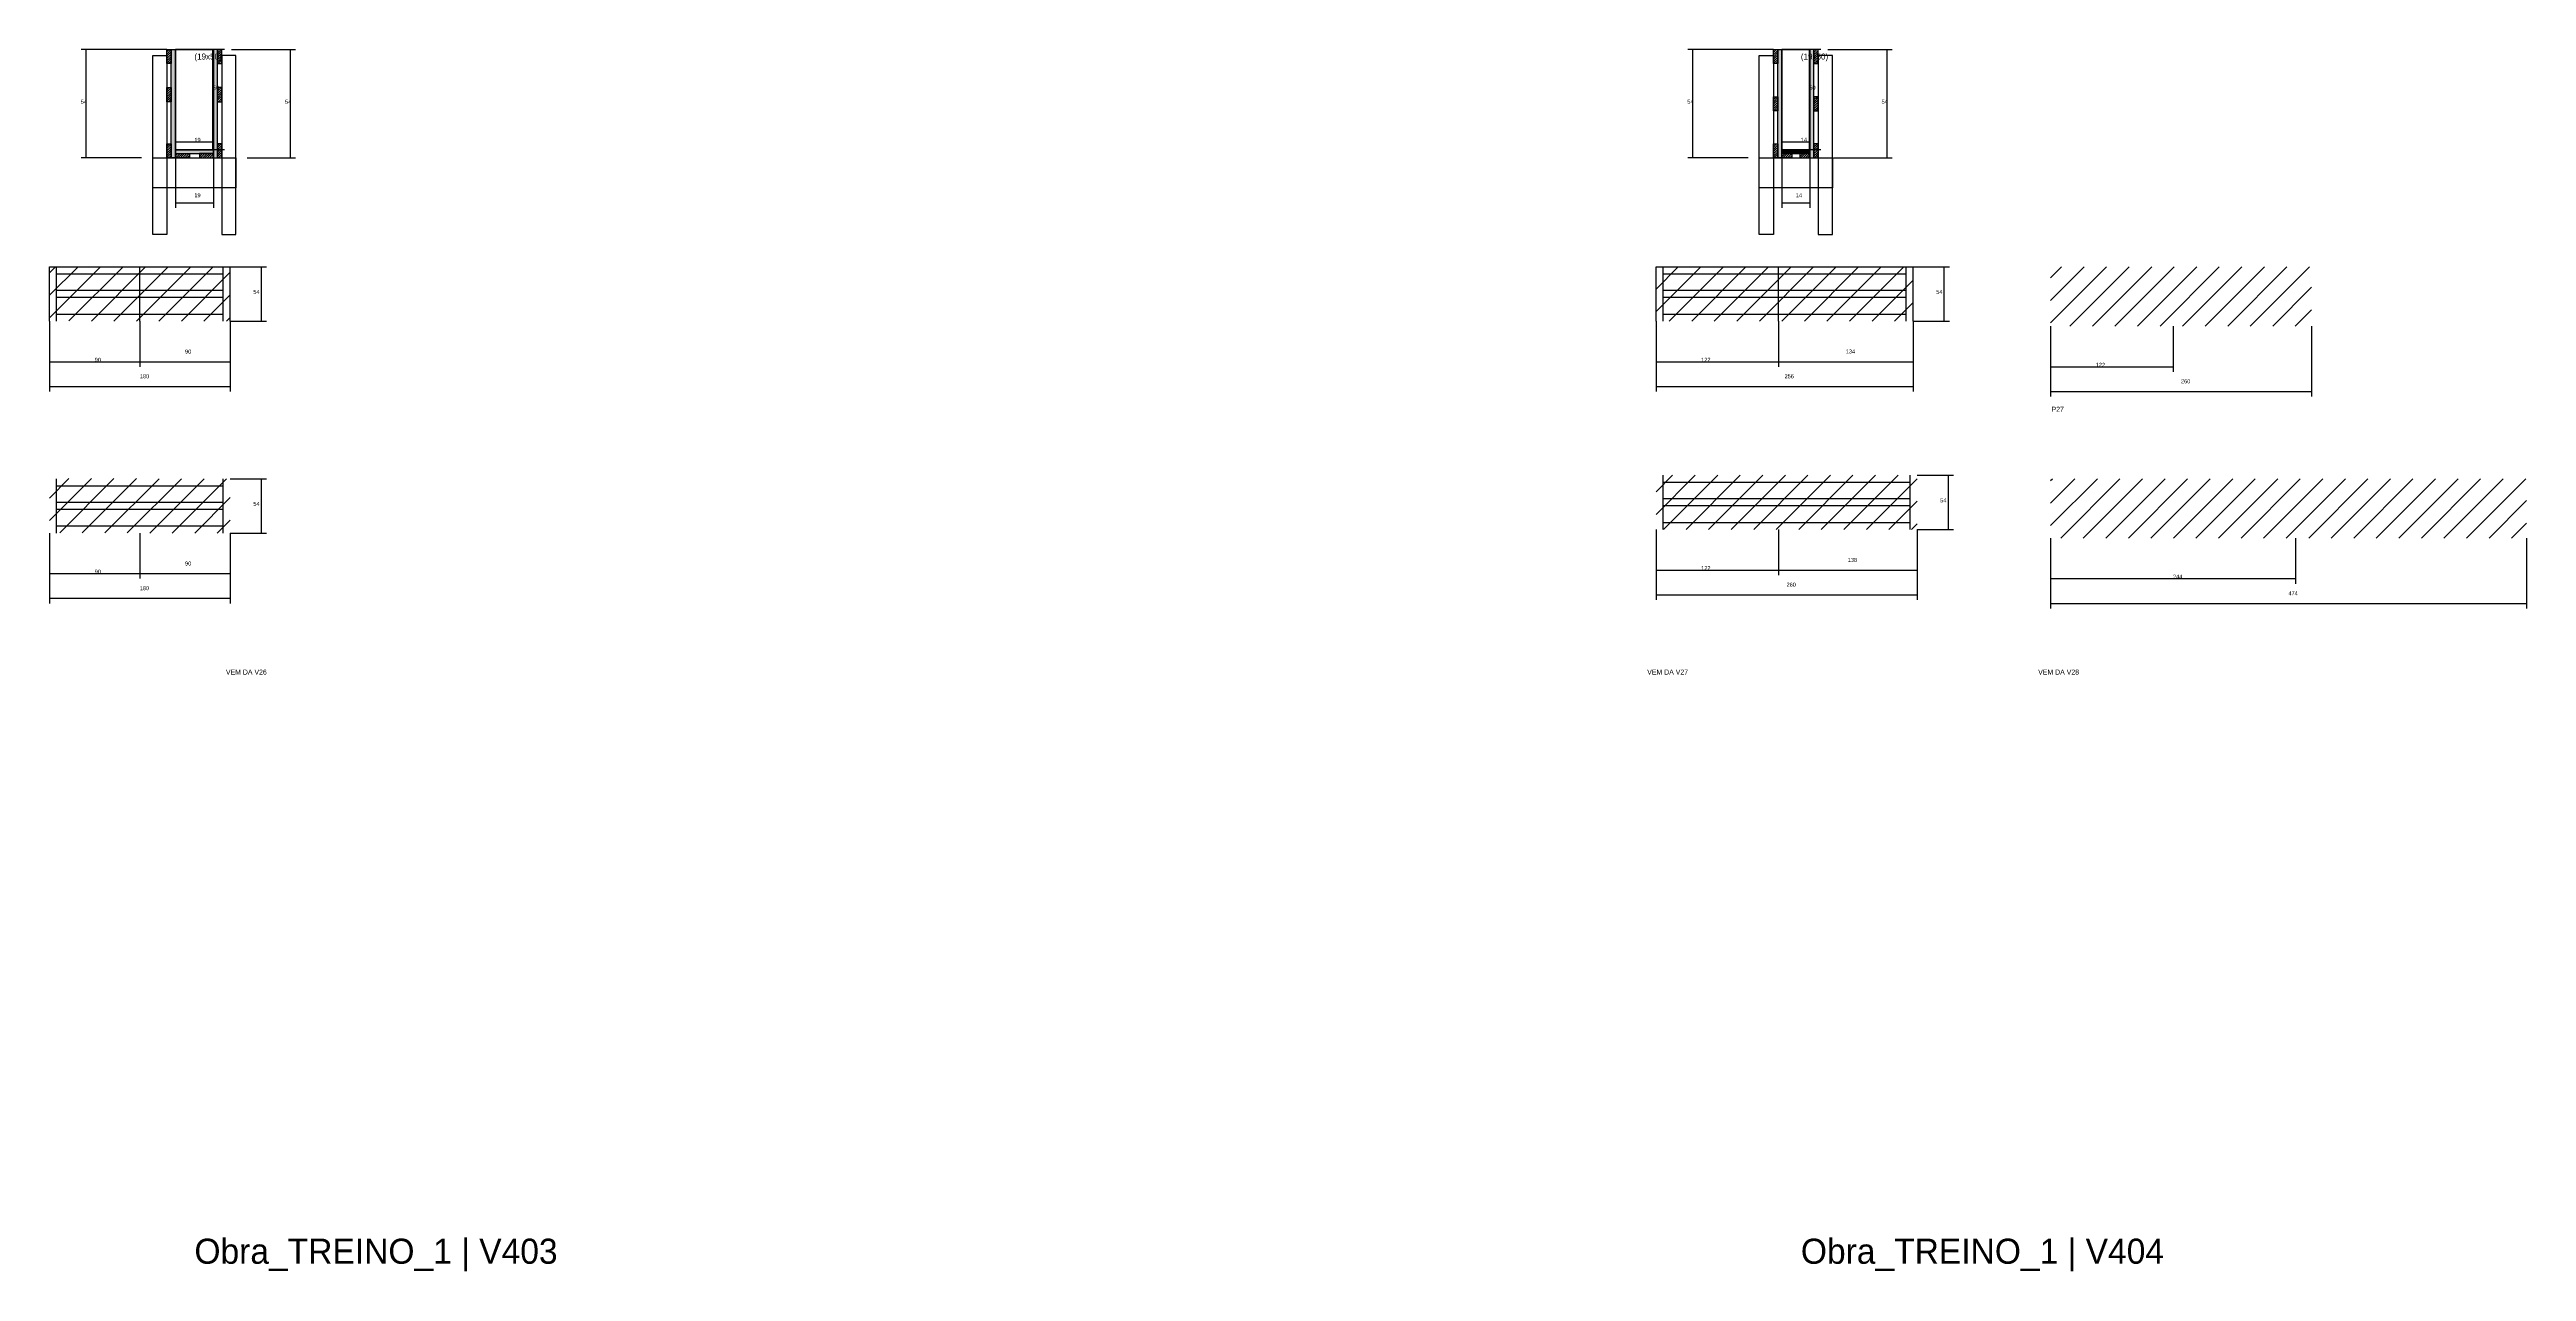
# Model space of a CAD drawing. Header units: metres. Extents: x -65046 to 21926, y -45195 to 1016.
# Drawn here: x 3056 to 5523, y -5618 to -4400 of the extents above; entities that cross this region are included whole.
import ezdxf

# ---------------------------------------------------------------- set-up
doc = ezdxf.new("R2010")
doc.units = ezdxf.units.M
for name, color, linetype in [('CONCRETO', 251, 'Continuous'), ('COTA', 241, 'Continuous'), ('Hachura', 253, 'Continuous'), ('LABEL_ID', 3, 'Continuous'), ('Madeira', 126, 'Continuous'), ('NOMENCLATURA', 7, 'Continuous'), ('Painéis', 200, 'Continuous'), ('REAPROVEITAMENTO', 251, 'Continuous'), ('SARR_2.2x7', 40, 'Continuous'), ('SARR_3.5x7', 81, 'Continuous'), ('Texto Seção', 7, 'Continuous')]:
    doc.layers.add(name, color=color, linetype=linetype)

msp = doc.modelspace()

# ---------------------------------------------------------------- hatches: boundary and pattern name
at = {"layer": 'Hachura'}
h = msp.add_hatch(dxfattribs=at)
h.set_pattern_fill('ANSI31', scale=0.5)
h.paths.add_polyline_path([(3177, -4414), (3172.6, -4414), (3172.6, -4414), (3172.6, -4400), (3172.6, -4400), (3177, -4400), (3177, -4400), (3177, -4414)])
h = msp.add_hatch(color=8, dxfattribs=at)
h.dxf.hatch_style = 1
h.paths.add_polyline_path([(3181, -4400), (3177, -4400), (3177, -4400), (3177, -4508), (3177, -4508), (3181, -4508), (3181, -4508), (3181, -4400)])
h = msp.add_hatch(color=8, dxfattribs=at)
h.dxf.hatch_style = 1
h.paths.add_polyline_path([(3223, -4400), (3219, -4400), (3219, -4400), (3219, -4508), (3219, -4508), (3223, -4508), (3223, -4508), (3223, -4400)])
h = msp.add_hatch(dxfattribs=at)
h.set_pattern_fill('ANSI31', scale=0.5)
h.paths.add_polyline_path([(3223, -4414), (3227.4, -4414), (3227.4, -4414), (3227.4, -4400), (3227.4, -4400), (3223, -4400), (3223, -4400), (3223, -4414)])
h = msp.add_hatch(dxfattribs=at)
h.set_pattern_fill('ANSI31', scale=0.5)
h.paths.add_polyline_path([(4777, -4414), (4772.6, -4414), (4772.6, -4414), (4772.6, -4400), (4772.6, -4400), (4777, -4400), (4777, -4400), (4777, -4414)])
h = msp.add_hatch(color=8, dxfattribs=at)
h.dxf.hatch_style = 1
h.paths.add_polyline_path([(4781, -4400), (4777, -4400), (4777, -4400), (4777, -4508), (4777, -4508), (4781, -4508), (4781, -4508), (4781, -4400)])
h = msp.add_hatch(color=8, dxfattribs=at)
h.dxf.hatch_style = 1
h.paths.add_polyline_path([(4813, -4400), (4809, -4400), (4809, -4400), (4809, -4508), (4809, -4508), (4813, -4508), (4813, -4508), (4813, -4400)])
h = msp.add_hatch(dxfattribs=at)
h.set_pattern_fill('ANSI31', scale=0.5)
h.paths.add_polyline_path([(4813, -4414), (4817.4, -4414), (4817.4, -4414), (4817.4, -4400), (4817.4, -4400), (4813, -4400), (4813, -4400), (4813, -4414)])
h = msp.add_hatch(dxfattribs=at)
h.set_pattern_fill('ANSI31', scale=0.5)
h.paths.add_polyline_path([(3177, -4452), (3172.6, -4452), (3172.6, -4452), (3172.6, -4438), (3172.6, -4438), (3177, -4438), (3177, -4438), (3177, -4452)])
h = msp.add_hatch(dxfattribs=at)
h.set_pattern_fill('ANSI31', scale=0.5)
h.paths.add_polyline_path([(3223, -4452), (3227.4, -4452), (3227.4, -4452), (3227.4, -4438), (3227.4, -4438), (3223, -4438), (3223, -4438), (3223, -4452)])
h = msp.add_hatch(dxfattribs=at)
h.set_pattern_fill('ANSI31', scale=0.5)
h.paths.add_polyline_path([(4777, -4461), (4772.6, -4461), (4772.6, -4461), (4772.6, -4447), (4772.6, -4447), (4777, -4447), (4777, -4447), (4777, -4461)])
h = msp.add_hatch(dxfattribs=at)
h.set_pattern_fill('ANSI31', scale=0.5)
h.paths.add_polyline_path([(4813, -4461), (4817.4, -4461), (4817.4, -4461), (4817.4, -4447), (4817.4, -4447), (4813, -4447), (4813, -4447), (4813, -4461)])
h = msp.add_hatch(dxfattribs=at)
h.set_pattern_fill('ANSI31', scale=0.5)
h.paths.add_polyline_path([(3177, -4508), (3172.6, -4508), (3172.6, -4508), (3172.6, -4494), (3172.6, -4494), (3177, -4494), (3177, -4494), (3177, -4508)])
h = msp.add_hatch(color=8, dxfattribs=at)
h.dxf.hatch_style = 1
h.paths.add_polyline_path([(3219, -4503.6), (3219, -4500), (3219, -4500), (3181, -4500), (3181, -4500), (3181, -4503.6), (3181, -4503.6), (3219, -4503.6)])
h = msp.add_hatch(dxfattribs=at)
h.set_pattern_fill('ANSI31', scale=0.5)
h.paths.add_polyline_path([(3181, -4508), (3181, -4503.6), (3181, -4503.6), (3195, -4503.6), (3195, -4503.6), (3195, -4508), (3195, -4508), (3181, -4508)])
h = msp.add_hatch(dxfattribs=at)
h.set_pattern_fill('ANSI31', scale=0.5)
h.paths.add_polyline_path([(3219, -4508), (3219, -4503.6), (3219, -4503.6), (3205, -4503.6), (3205, -4503.6), (3205, -4508), (3205, -4508), (3219, -4508)])
h = msp.add_hatch(dxfattribs=at)
h.set_pattern_fill('ANSI31', scale=0.5)
h.paths.add_polyline_path([(3223, -4508), (3227.4, -4508), (3227.4, -4508), (3227.4, -4494), (3227.4, -4494), (3223, -4494), (3223, -4494), (3223, -4508)])
h = msp.add_hatch(dxfattribs=at)
h.set_pattern_fill('ANSI31', scale=0.5)
h.paths.add_polyline_path([(4777, -4508), (4772.6, -4508), (4772.6, -4508), (4772.6, -4494), (4772.6, -4494), (4777, -4494), (4777, -4494), (4777, -4508)])
h = msp.add_hatch(color=8, dxfattribs=at)
h.dxf.hatch_style = 1
h.paths.add_polyline_path([(4809, -4503.6), (4809, -4500), (4809, -4500), (4781, -4500), (4781, -4500), (4781, -4503.6), (4781, -4503.6), (4809, -4503.6)])
h = msp.add_hatch(dxfattribs=at)
h.set_pattern_fill('ANSI31', scale=0.5)
h.paths.add_polyline_path([(4781, -4508), (4781, -4503.6), (4781, -4503.6), (4791, -4503.6), (4791, -4503.6), (4791, -4508), (4791, -4508), (4781, -4508)])
h = msp.add_hatch(dxfattribs=at)
h.set_pattern_fill('ANSI31', scale=0.5)
h.paths.add_polyline_path([(4809, -4508), (4809, -4503.6), (4809, -4503.6), (4799, -4503.6), (4799, -4503.6), (4799, -4508), (4799, -4508), (4809, -4508)])
h = msp.add_hatch(dxfattribs=at)
h.set_pattern_fill('ANSI31', scale=0.5)
h.paths.add_polyline_path([(4813, -4508), (4817.4, -4508), (4817.4, -4508), (4817.4, -4494), (4817.4, -4494), (4813, -4494), (4813, -4494), (4813, -4508)])
at = {"layer": 'REAPROVEITAMENTO'}
h = msp.add_hatch(dxfattribs=at)
h.set_pattern_fill('ANSI31', scale=5)
h.paths.add_polyline_path([(3235.7, -4670.7), (3235.7, -4616.6), (3235.7, -4616.6), (3055.7, -4616.4), (3055.7, -4616.4), (3055.7, -4670.5), (3055.7, -4670.5), (3235.7, -4670.7)])
h = msp.add_hatch(dxfattribs=at)
h.set_pattern_fill('ANSI31', scale=5)
h.paths.add_polyline_path([(4911.8, -4670.6), (4911.8, -4616.6), (4911.8, -4616.6), (4655.8, -4616.6), (4655.8, -4616.6), (4655.8, -4670.6), (4655.8, -4670.6), (4911.8, -4670.6)])
h = msp.add_hatch(dxfattribs=at)
h.set_pattern_fill('ANSI31', scale=5)
h.paths.add_polyline_path([(5308.7, -4675.6), (5308.7, -4616.6), (5308.7, -4616.6), (5048.7, -4616.6), (5048.7, -4616.6), (5048.7, -4675.6), (5048.7, -4675.6), (5308.7, -4675.6)])
h = msp.add_hatch(dxfattribs=at)
h.set_pattern_fill('ANSI31', scale=5)
h.paths.add_polyline_path([(3235.7, -4881.9), (3235.7, -4827.7), (3235.7, -4827.7), (3055.7, -4827.6), (3055.7, -4827.6), (3055.7, -4881.7), (3055.7, -4881.7), (3235.7, -4881.9)])
h = msp.add_hatch(dxfattribs=at)
h.set_pattern_fill('ANSI31', scale=5)
h.paths.add_polyline_path([(4915.8, -4878.3), (4915.8, -4824.3), (4915.8, -4824.3), (4655.8, -4824.3), (4655.8, -4824.3), (4655.8, -4878.3), (4655.8, -4878.3), (4915.8, -4878.3)])
h = msp.add_hatch(dxfattribs=at)
h.set_pattern_fill('ANSI31', scale=5)
h.paths.add_polyline_path([(5522.7, -4886.8), (5522.7, -4827.8), (5522.7, -4827.8), (5048.7, -4827.8), (5048.7, -4827.8), (5048.7, -4886.8), (5048.7, -4886.8), (5522.7, -4886.8)])

# ---------------------------------------------------------------- linework, layer by layer
at = {"layer": 'CONCRETO'}
for points in [[(3181, -4400), (3181, -4400), (3219, -4400), (3219, -4428), (3219, -4428), (3219, -4500), (3181, -4500), (3181, -4400)], [(3181, -4500), (3219, -4500), (3219, -4400), (3181, -4400)], [(4781, -4400), (4781, -4400), (4809, -4400), (4809, -4428), (4809, -4428), (4809, -4500), (4781, -4500), (4781, -4400)], [(4781, -4500), (4809, -4500), (4809, -4400), (4781, -4400)]]:
    msp.add_lwpolyline(points, close=True, dxfattribs=at)
at = {"layer": 'COTA'}
for p, q in [((3172.6, -4400), (3087.3, -4400)), ((3092.3, -4508), (3092.3, -4400)), ((3230, -4400), (3213.5, -4400)), ((3218.5, -4500), (3218.5, -4400)), ((3237, -4400), (3300.8, -4400)), ((3295.8, -4508), (3295.8, -4400)), ((4772.6, -4400), (4687.4, -4400)), ((4692.4, -4508), (4692.4, -4400)), ((4820, -4400), (4803.5, -4400)), ((4808.5, -4500), (4808.5, -4400)), ((4827, -4400), (4890.9, -4400)), ((4885.9, -4508), (4885.9, -4400)), ((3181, -4508), (3181, -4487)), ((3219, -4508), (3219, -4487)), ((4781, -4508), (4781, -4487)), ((4809, -4508), (4809, -4487)), ((3147.4, -4508), (3087.3, -4508)), ((3181, -4492), (3219, -4492)), ((3181, -4508), (3181, -4557.7)), ((3230, -4500), (3213.5, -4500)), ((3219, -4508), (3219, -4557.7)), ((3252.6, -4508), (3300.8, -4508)), ((4747.4, -4508), (4687.4, -4508)), ((4781, -4492), (4809, -4492)), ((4781, -4508), (4781, -4557.7)), ((4820, -4500), (4803.5, -4500)), ((4809, -4508), (4809, -4557.7)), ((4832.6, -4508), (4890.9, -4508)), ((3181, -4552.7), (3219, -4552.7)), ((4781, -4552.7), (4809, -4552.7)), ((3235.7, -4616.6), (3271.8, -4616.6)), ((3266.8, -4670.6), (3266.8, -4616.6)), ((4911.8, -4616.6), (4947.9, -4616.6)), ((4942.9, -4670.6), (4942.9, -4616.6)), ((3055.7, -4670.6), (3055.7, -4716.2)), ((3055.7, -4670.6), (3055.7, -4740.7)), ((3145.7, -4670.6), (3145.7, -4716.2)), ((3145.7, -4670.6), (3145.7, -4716.2)), ((3235.7, -4670.6), (3235.7, -4716.2)), ((3235.7, -4670.6), (3235.7, -4740.7)), ((3235.7, -4670.6), (3271.8, -4670.6)), ((4655.8, -4670.6), (4655.8, -4716.2)), ((4655.8, -4670.6), (4655.8, -4740.7)), ((4777.8, -4670.6), (4777.8, -4716.2)), ((4777.8, -4670.6), (4777.8, -4716.2)), ((4911.8, -4670.6), (4911.8, -4716.2)), ((4911.8, -4670.6), (4911.8, -4740.7)), ((4911.8, -4670.6), (4947.9, -4670.6)), ((5048.7, -4675.6), (5048.7, -4721.2)), ((5048.7, -4675.6), (5048.7, -4745.7)), ((5170.7, -4675.6), (5170.7, -4721.2)), ((5308.7, -4675.6), (5308.7, -4745.7)), ((3055.7, -4711.2), (3145.7, -4711.2)), ((3145.7, -4711.2), (3235.7, -4711.2)), ((4655.8, -4711.2), (4777.8, -4711.2)), ((4777.8, -4711.2), (4911.8, -4711.2)), ((3055.7, -4735.7), (3235.7, -4735.7)), ((4655.8, -4735.7), (4911.8, -4735.7)), ((5048.7, -4716.2), (5170.7, -4716.2)), ((5048.7, -4740.7), (5308.7, -4740.7)), ((3235.7, -4827.8), (3271.8, -4827.8)), ((3266.8, -4881.8), (3266.8, -4827.8)), ((4915.8, -4824.3), (4951.9, -4824.3)), ((4946.9, -4878.3), (4946.9, -4824.3)), ((3055.7, -4881.8), (3055.7, -4927.3)), ((3055.7, -4881.8), (3055.7, -4951.9)), ((3145.7, -4881.8), (3145.7, -4927.3)), ((3145.7, -4881.8), (3145.7, -4927.3)), ((3235.7, -4881.8), (3235.7, -4927.3)), ((3235.7, -4881.8), (3235.7, -4951.9)), ((3235.7, -4881.8), (3271.8, -4881.8)), ((4655.8, -4878.3), (4655.8, -4923.8)), ((4655.8, -4878.3), (4655.8, -4948.4)), ((4777.8, -4878.3), (4777.8, -4923.8)), ((4777.8, -4878.3), (4777.8, -4923.8)), ((4915.8, -4878.3), (4915.8, -4923.8)), ((4915.8, -4878.3), (4915.8, -4948.4)), ((4915.8, -4878.3), (4951.9, -4878.3)), ((5048.7, -4886.8), (5048.7, -4932.3)), ((5048.7, -4886.8), (5048.7, -4956.9)), ((5292.7, -4886.8), (5292.7, -4932.3)), ((5522.7, -4886.8), (5522.7, -4956.9)), ((3055.7, -4922.3), (3145.7, -4922.3)), ((3145.7, -4922.3), (3235.7, -4922.3)), ((4655.8, -4918.8), (4777.8, -4918.8)), ((4777.8, -4918.8), (4915.8, -4918.8)), ((5048.7, -4927.3), (5292.7, -4927.3)), ((3055.7, -4946.9), (3235.7, -4946.9)), ((4655.8, -4943.4), (4915.8, -4943.4)), ((5048.7, -4951.9), (5522.7, -4951.9))]:
    msp.add_line(p, q, dxfattribs=at)
at = {"layer": 'Madeira'}
for points in [[(3177, -4414), (3172.6, -4414), (3172.6, -4400), (3177, -4400)], [(3223, -4414), (3227.4, -4414), (3227.4, -4400), (3223, -4400)], [(4777, -4414), (4772.6, -4414), (4772.6, -4400), (4777, -4400)], [(4813, -4414), (4817.4, -4414), (4817.4, -4400), (4813, -4400)], [(3177, -4452), (3172.6, -4452), (3172.6, -4438), (3177, -4438)], [(3223, -4452), (3227.4, -4452), (3227.4, -4438), (3223, -4438)], [(4777, -4461), (4772.6, -4461), (4772.6, -4447), (4777, -4447)], [(4813, -4461), (4817.4, -4461), (4817.4, -4447), (4813, -4447)], [(3177, -4508), (3172.6, -4508), (3172.6, -4494), (3177, -4494)], [(3181, -4508), (3181, -4503.6), (3195, -4503.6), (3195, -4508)], [(3219, -4508), (3219, -4503.6), (3205, -4503.6), (3205, -4508)], [(3223, -4508), (3227.4, -4508), (3227.4, -4494), (3223, -4494)], [(4777, -4508), (4772.6, -4508), (4772.6, -4494), (4777, -4494)], [(4781, -4508), (4781, -4503.6), (4791, -4503.6), (4791, -4508)], [(4809, -4508), (4809, -4503.6), (4799, -4503.6), (4799, -4508)], [(4813, -4508), (4817.4, -4508), (4817.4, -4494), (4813, -4494)]]:
    msp.add_lwpolyline(points, close=True, dxfattribs=at)
at = {"layer": 'Painéis'}
for p, q in [((3181, -4508), (3181, -4400)), ((3219, -4508), (3219, -4400)), ((4781, -4508), (4781, -4400)), ((4809, -4508), (4809, -4400)), ((3181, -4500), (3219, -4500)), ((3181, -4503.6), (3181, -4500)), ((3219, -4503.6), (3219, -4500)), ((4781, -4500), (4809, -4500)), ((4781, -4503.6), (4781, -4500)), ((4809, -4503.6), (4809, -4500)), ((3055.7, -4616.6), (3235.7, -4616.6)), ((3055.7, -4670.6), (3055.7, -4616.6)), ((3145.7, -4670.6), (3145.7, -4616.6)), ((3235.7, -4670.6), (3235.7, -4616.6)), ((4655.8, -4616.6), (4911.8, -4616.6)), ((4655.8, -4670.6), (4655.8, -4616.6)), ((4777.8, -4670.6), (4777.8, -4616.6)), ((4911.8, -4670.6), (4911.8, -4616.6))]:
    msp.add_line(p, q, dxfattribs=at)
for points in [[(3177, -4400), (3181, -4400), (3181, -4508), (3177, -4508)], [(3223, -4400), (3219, -4400), (3219, -4508), (3223, -4508)], [(4777, -4400), (4781, -4400), (4781, -4508), (4777, -4508)], [(4813, -4400), (4809, -4400), (4809, -4508), (4813, -4508)], [(3219, -4503.6), (3219, -4500), (3181, -4500), (3181, -4503.6)], [(4809, -4503.6), (4809, -4500), (4781, -4500), (4781, -4503.6)]]:
    msp.add_lwpolyline(points, close=True, dxfattribs=at)
at = {"layer": 'SARR_2.2x7'}
for p, q in [((3062.7, -4670.6), (3062.7, -4616.6)), ((3062.7, -4623.6), (3145.7, -4623.6)), ((3145.7, -4623.6), (3228.7, -4623.6)), ((3228.7, -4670.6), (3228.7, -4616.6)), ((4662.8, -4670.6), (4662.8, -4616.6)), ((4662.8, -4623.6), (4777.8, -4623.6)), ((4777.8, -4623.6), (4904.8, -4623.6)), ((4904.8, -4670.6), (4904.8, -4616.6)), ((3062.7, -4639.8), (3145.7, -4639.8)), ((3062.7, -4646.8), (3145.7, -4646.8)), ((3145.7, -4639.8), (3228.7, -4639.8)), ((3145.7, -4646.8), (3228.7, -4646.8)), ((4662.8, -4639.8), (4777.8, -4639.8)), ((4662.8, -4646.8), (4777.8, -4646.8)), ((4777.8, -4639.8), (4904.8, -4639.8)), ((4777.8, -4646.8), (4904.8, -4646.8)), ((3062.7, -4663.6), (3145.7, -4663.6)), ((3145.7, -4663.6), (3228.7, -4663.6)), ((4662.8, -4663.6), (4777.8, -4663.6)), ((4777.8, -4663.6), (4904.8, -4663.6)), ((3062.7, -4881.8), (3062.7, -4827.8)), ((3062.7, -4834.8), (3145.7, -4834.8)), ((3145.7, -4834.8), (3228.7, -4834.8)), ((3228.7, -4881.8), (3228.7, -4827.8)), ((4662.8, -4878.3), (4662.8, -4824.3)), ((4662.8, -4831.3), (4777.8, -4831.3)), ((4777.8, -4831.3), (4908.8, -4831.3)), ((4908.8, -4878.3), (4908.8, -4824.3)), ((3062.7, -4851), (3145.7, -4851)), ((3062.7, -4858), (3145.7, -4858)), ((3145.7, -4851), (3228.7, -4851)), ((3145.7, -4858), (3228.7, -4858)), ((4662.8, -4847.5), (4777.8, -4847.5)), ((4662.8, -4854.5), (4777.8, -4854.5)), ((4777.8, -4847.5), (4908.8, -4847.5)), ((4777.8, -4854.5), (4908.8, -4854.5)), ((3062.7, -4874.8), (3145.7, -4874.8)), ((3145.7, -4874.8), (3228.7, -4874.8)), ((4662.8, -4871.3), (4777.8, -4871.3)), ((4777.8, -4871.3), (4908.8, -4871.3))]:
    msp.add_line(p, q, dxfattribs=at)
at = {"layer": 'SARR_3.5x7'}
for points in [[(3158.6, -4406), (3172.6, -4406), (3172.6, -4584.4), (3158.6, -4584.4)], [(3241.4, -4406), (3227.4, -4406), (3227.4, -4584.4), (3241.4, -4584.4)], [(4758.6, -4406), (4772.6, -4406), (4772.6, -4584.4), (4758.6, -4584.4)], [(4831.4, -4406), (4817.4, -4406), (4817.4, -4584.4), (4831.4, -4584.4)], [(3158.6, -4508), (3241.4, -4508), (3241.4, -4538), (3158.6, -4538)], [(4758.6, -4508), (4831.4, -4508), (4831.4, -4538), (4758.6, -4538)]]:
    msp.add_lwpolyline(points, close=True, dxfattribs=at)

# ---------------------------------------------------------------- texts
at = {"layer": 'COTA'}
for s, p in [('50', (3218.5, -4440)), ('50', (4808.5, -4440)), ('54', (3086.8, -4454)), ('54', (3290.3, -4454)), ('54', (4686.9, -4454)), ('54', (4880.4, -4454)), ('19', (3200, -4492)), ('14', (4800, -4492)), ('19', (3200, -4547.2)), ('14', (4795, -4547.2)), ('54', (3258.7, -4643.6)), ('54', (4934.8, -4643.6)), ('90', (3100.7, -4711.2)), ('90', (3190.7, -4703)), ('122', (4700.8, -4711.2)), ('134', (4844.8, -4702.9)), ('180', (3145.7, -4727.6)), ('256', (4783.8, -4727.6)), ('122', (5093.7, -4716.2)), ('260', (5178.7, -4732.6)), ('54', (3258.7, -4854.8)), ('54', (4938.8, -4851.3)), ('138', (4846.8, -4910.6)), ('90', (3100.7, -4922.3)), ('90', (3190.7, -4914.2)), ('122', (4700.8, -4918.8)), ('260', (4785.8, -4935.3)), ('244', (5170.7, -4927.3)), ('180', (3145.7, -4938.8)), ('474', (5285.7, -4943.8))]:
    msp.add_text(s, height=4, dxfattribs=at).set_placement(p)
at = {"layer": 'LABEL_ID'}
for s, p in [('Obra_TREINO_1 | V403', (3200, -5610)), ('Obra_TREINO_1 | V404', (4800, -5610))]:
    msp.add_text(s, height=25, dxfattribs=at).set_placement(p)
at = {"layer": 'NOMENCLATURA'}
msp.add_text('P27', height=5, dxfattribs=at).set_placement((5049.7, -4761))
at = {"layer": 'Texto Seção'}
for s, height, p in [('(19x50)', 6, (3200, -4410)), ('(19x50)', 6, (4800, -4410)), ('VEM DA V26', 5, (3231.4, -5022.9)), ('VEM DA V27', 5, (4647, -5022.9)), ('VEM DA V28', 5, (5036.4, -5022.9))]:
    msp.add_text(s, height=height, dxfattribs=at).set_placement(p)

doc.saveas('drawing.dxf')
